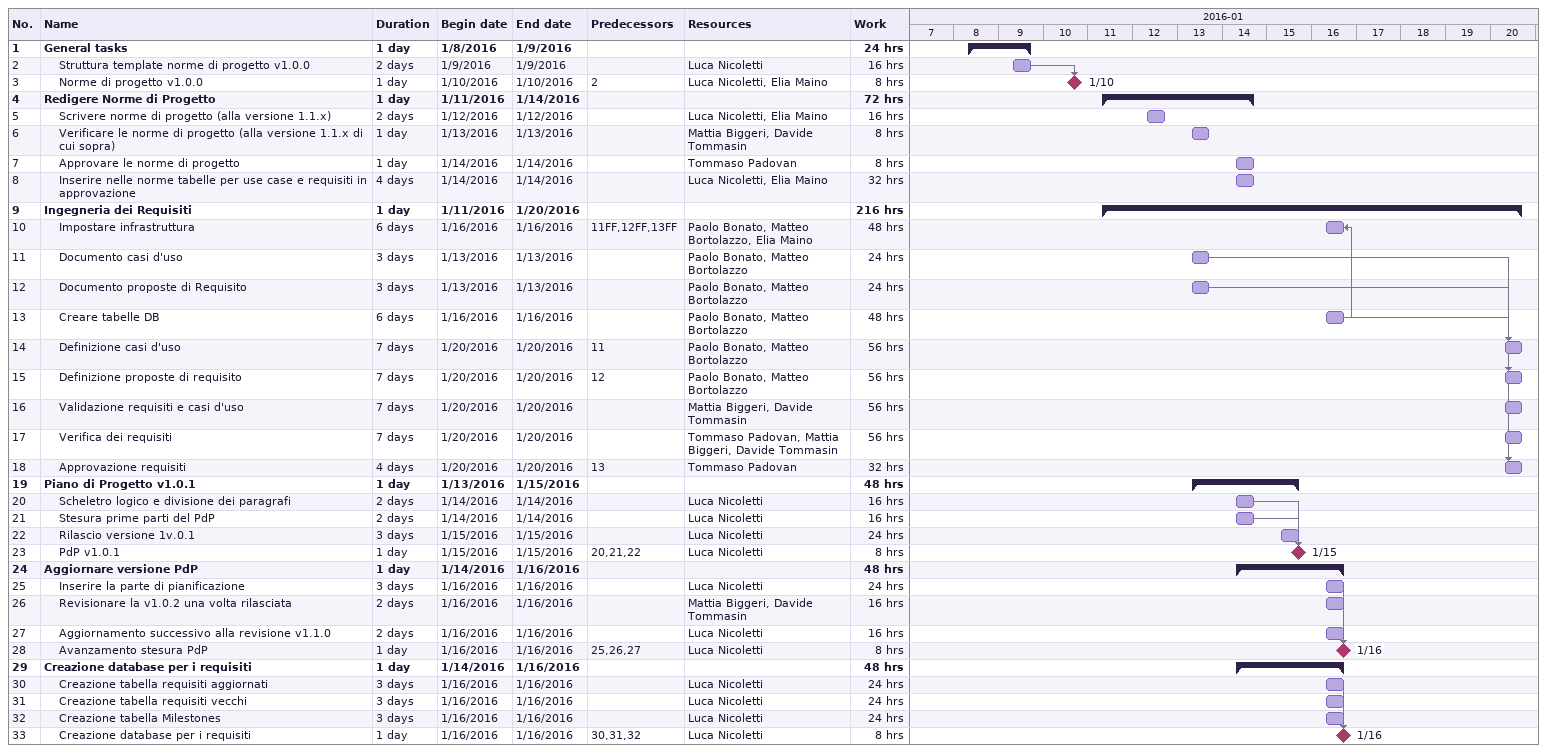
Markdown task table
| ID | Level | Task | Duration | Start | Finish | Predecessors | Resources | Work (h) |
|---|---|---|---|---|---|---|---|---|
| 1 | 1 | **General tasks** | 1d | 2016-01-08 | 2016-01-09 |  |  | 24 |
| 2 | 2 | Struttura template norme di progetto v1.0.0 | 2d | 2016-01-09 | 2016-01-09 |  | Luca Nicoletti | 16 |
| 3 | 2 | Norme di progetto v1.0.0 | 1d | 2016-01-10 | 2016-01-10 | 2 | Luca Nicoletti, Elia Maino | 8 |
| 4 | 1 | **Redigere Norme di Progetto** | 1d | 2016-01-11 | 2016-01-14 |  |  | 72 |
| 5 | 2 | Scrivere norme di progetto (alla versione 1.1.x) | 2d | 2016-01-12 | 2016-01-12 |  | Luca Nicoletti, Elia Maino | 16 |
| 6 | 2 | Verificare le norme di progetto (alla versione 1.1.x di cui sopra) | 1d | 2016-01-13 | 2016-01-13 |  | Mattia Biggeri, Davide Tommasin | 8 |
| 7 | 2 | Approvare le norme di progetto | 1d | 2016-01-14 | 2016-01-14 |  | Tommaso Padovan | 8 |
| 8 | 2 | Inserire nelle norme tabelle per use case e requisiti in approvazione | 4d | 2016-01-14 | 2016-01-14 |  | Luca Nicoletti, Elia Maino | 32 |
| 9 | 1 | **Ingegneria dei Requisiti** | 1d | 2016-01-11 | 2016-01-20 |  |  | 216 |
| 10 | 2 | Impostare infrastruttura | 6d | 2016-01-16 | 2016-01-16 | 11FF, 12FF, 13FF | Paolo Bonato, Matteo Bortolazzo, Elia Maino | 48 |
| 11 | 2 | Documento casi d'uso | 3d | 2016-01-13 | 2016-01-13 |  | Paolo Bonato, Matteo Bortolazzo | 24 |
| 12 | 2 | Documento proposte di Requisito | 3d | 2016-01-13 | 2016-01-13 |  | Paolo Bonato, Matteo Bortolazzo | 24 |
| 13 | 2 | Creare tabelle DB | 6d | 2016-01-16 | 2016-01-16 |  | Paolo Bonato, Matteo Bortolazzo | 48 |
| 14 | 2 | Definizione casi d'uso | 7d | 2016-01-20 | 2016-01-20 | 11 | Paolo Bonato, Matteo Bortolazzo | 56 |
| 15 | 2 | Definizione proposte di requisito | 7d | 2016-01-20 | 2016-01-20 | 12 | Paolo Bonato, Matteo Bortolazzo | 56 |
| 16 | 2 | Validazione requisiti e casi d'uso | 7d | 2016-01-20 | 2016-01-20 |  | Mattia Biggeri, Davide Tommasin | 56 |
| 17 | 2 | Verifica dei requisiti | 7d | 2016-01-20 | 2016-01-20 |  | Tommaso Padovan, Mattia Biggeri, Davide Tommasin | 56 |
| 18 | 2 | Approvazione requisiti | 4d | 2016-01-20 | 2016-01-20 | 13 | Tommaso Padovan | 32 |
| 19 | 1 | **Piano di Progetto v1.0.1** | 1d | 2016-01-13 | 2016-01-15 |  |  | 48 |
| 20 | 2 | Scheletro logico e divisione dei paragrafi | 2d | 2016-01-14 | 2016-01-14 |  | Luca Nicoletti | 16 |
| 21 | 2 | Stesura prime parti del PdP | 2d | 2016-01-14 | 2016-01-14 |  | Luca Nicoletti | 16 |
| 22 | 2 | Rilascio versione 1v.0.1 | 3d | 2016-01-15 | 2016-01-15 |  | Luca Nicoletti | 24 |
| 23 | 2 | PdP v1.0.1 | 1d | 2016-01-15 | 2016-01-15 | 20, 21, 22 | Luca Nicoletti | 8 |
| 24 | 1 | **Aggiornare versione PdP** | 1d | 2016-01-14 | 2016-01-16 |  |  | 48 |
| 25 | 2 | Inserire la parte di pianificazione | 3d | 2016-01-16 | 2016-01-16 |  | Luca Nicoletti | 24 |
| 26 | 2 | Revisionare la v1.0.2 una volta rilasciata | 2d | 2016-01-16 | 2016-01-16 |  | Mattia Biggeri, Davide Tommasin | 16 |
| 27 | 2 | Aggiornamento successivo alla revisione v1.1.0 | 2d | 2016-01-16 | 2016-01-16 |  | Luca Nicoletti | 16 |
| 28 | 2 | Avanzamento stesura PdP | 1d | 2016-01-16 | 2016-01-16 | 25, 26, 27 | Luca Nicoletti | 8 |
| 29 | 1 | **Creazione database per i requisiti** | 1d | 2016-01-14 | 2016-01-16 |  |  | 48 |
| 30 | 2 | Creazione tabella requisiti aggiornati | 3d | 2016-01-16 | 2016-01-16 |  | Luca Nicoletti | 24 |
| 31 | 2 | Creazione tabella requisiti vecchi | 3d | 2016-01-16 | 2016-01-16 |  | Luca Nicoletti | 24 |
| 32 | 2 | Creazione tabella Milestones | 3d | 2016-01-16 | 2016-01-16 |  | Luca Nicoletti | 24 |
| 33 | 2 | Creazione database per i requisiti | 1d | 2016-01-16 | 2016-01-16 | 30, 31, 32 | Luca Nicoletti | 8 |
